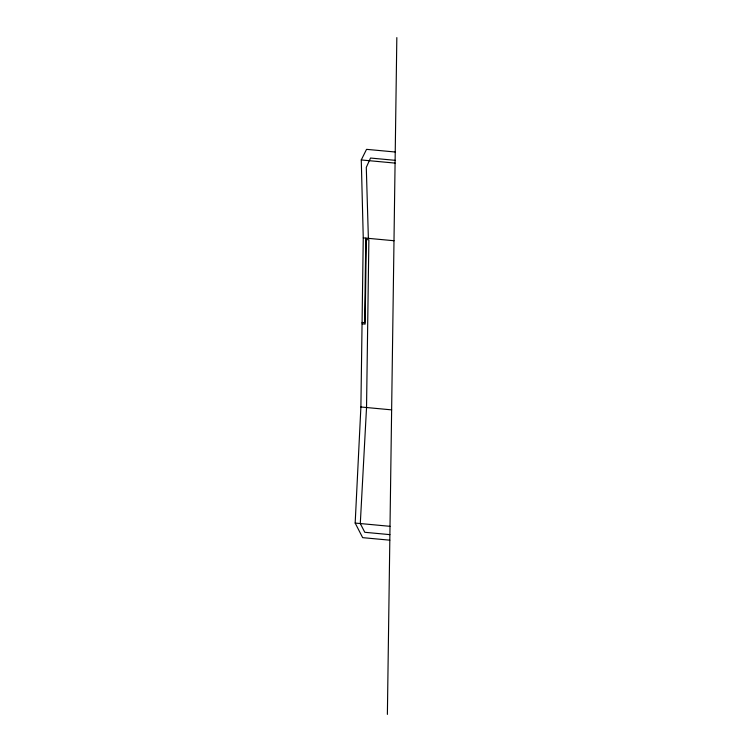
<?xml version="1.0" encoding="UTF-8"?>
<svg xmlns="http://www.w3.org/2000/svg" width="752" height="752" viewBox="0 0 752 752"><rect width="100%" height="100%" fill="white"/><g stroke="black" fill="none" stroke-linecap="round" stroke-linejoin="round"><path stroke-width="1.13" d="M389.809 540.18L362.661 537.652L355.17 523.072L360.894 407.001L363.254 237.876L361.27 159.95L366.544 149.338L395.232 152.007M365.82 238.111L364.635 322.674L362.079 322.439M387.383 714.4L396.83 37.6M395.12 160.326L370.529 158.042L366.29 167.367L368.377 238.346M361.27 159.95L395.073 163.099M363.254 237.876L393.992 240.734M362.06 323.83L365.134 324.112L366.309 239.55L368.875 239.785L366.534 407.528L360.293 523.552L364.786 532.294L389.893 534.634M360.894 407.001L391.632 409.868M355.17 523.072L390.006 526.315"/></g></svg>
